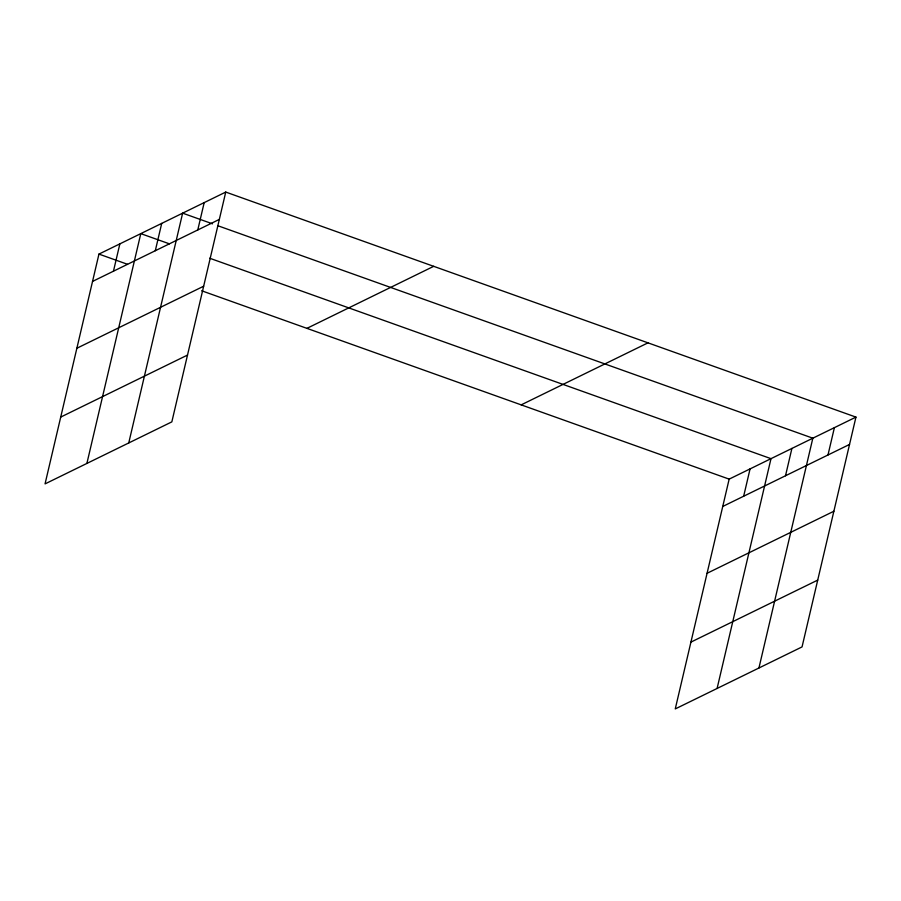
<?xml version="1.0" encoding="UTF-8"?>
<svg xmlns="http://www.w3.org/2000/svg" width="901" height="901" viewBox="0 0 901 901"><rect width="100%" height="100%" fill="white"/><g stroke="black" fill="none" stroke-linecap="round" stroke-linejoin="round"><path stroke-width="1.35" d="M225.746 192.071L98.952 254.093L45.05 483.893L171.843 421.871L225.746 192.071L855.95 417.107L802.048 646.907L675.254 708.929L729.157 479.129L855.95 417.107M113.458 271.201L119.867 243.856M86.89 463.429L140.793 233.629L169.388 243.833M155.299 250.726L161.718 223.392M128.742 442.954L182.633 213.154L212.535 223.831M197.781 229.946L204.189 202.612M743.663 496.237L750.071 468.892M717.095 688.465L770.997 458.665L209.685 258.227M785.503 475.762L791.911 448.428M758.935 667.99L812.837 438.19L217.727 225.689M827.985 454.982L834.394 427.648M92.533 281.427L219.337 219.405M76.867 348.248L203.66 286.214M60.716 417.084L187.521 355.062M306.914 328.358L433.719 266.324M521.183 404.864L647.988 342.842M722.737 506.463L849.542 444.441M707.071 573.284L833.864 511.25M690.921 642.12L817.725 580.098M98.952 254.093L127.548 264.308M201.633 290.764L729.157 479.129"/></g></svg>
